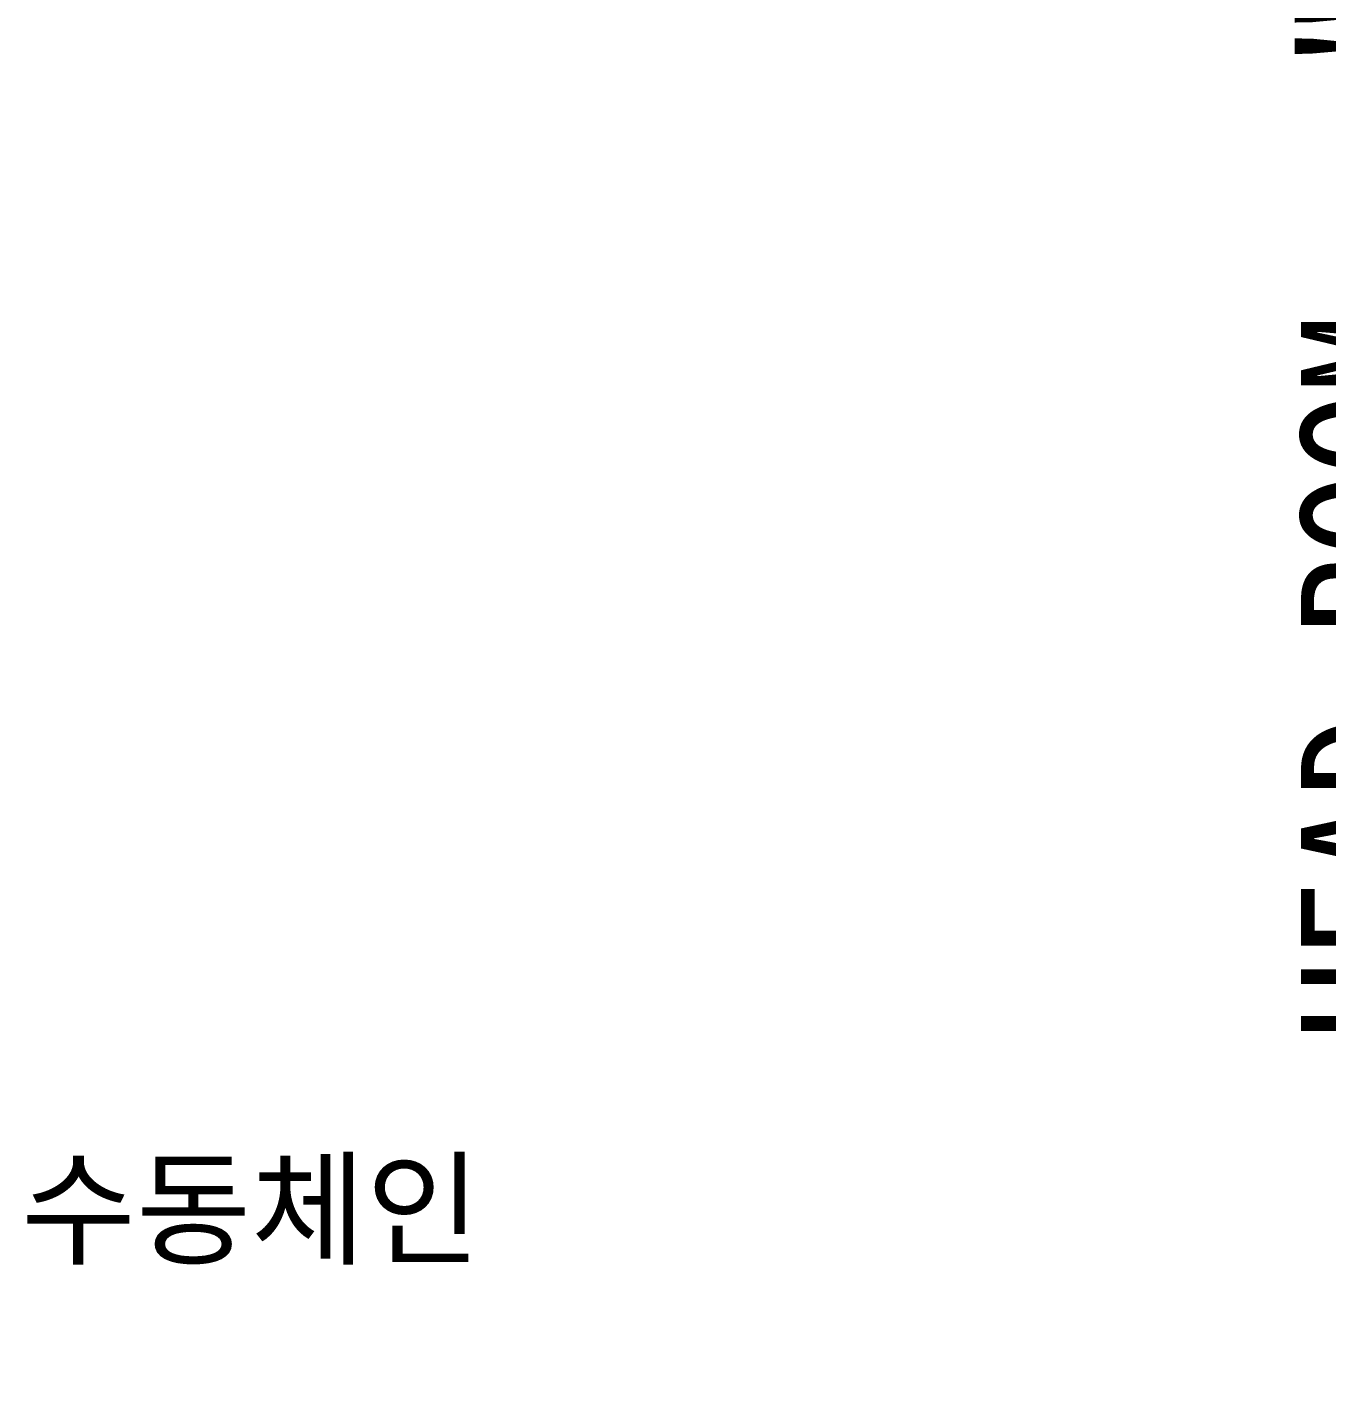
# Model space of a CAD drawing. Header units: millimetres. Extents: x 909 to 159266, y 137 to 21462.
# Drawn here: x 91581 to 93139, y 15431 to 17078 of the extents above; entities that cross this region are included whole.
import ezdxf

# ---------------------------------------------------------------- set-up
doc = ezdxf.new("R2010")
doc.units = ezdxf.units.MM
doc.header["$LTSCALE"] = 50
doc.header["$MEASUREMENT"] = 0
doc.layers.get('Defpoints').update_dxf_attribs({"color": 181})
doc.layers.add('252', color=252, linetype='Continuous')
doc.layers.add('DIM', color=7, linetype='Continuous')
doc.layers.add('건축120130$0$TEX', color=3, linetype='Continuous', lineweight=15)
doc.styles.add('2020음성 1차', font='나눔고딕Bold.ttf')
doc.styles.add('돋움체', font='')
doc.styles.add('울릉도M', font='NanumGothic.ttf')
doc.styles.get('돋움체').set_extended_font_data('DotumChe')
doc.dimstyles.new('류재성$0', dxfattribs={"dimscale": 50, "dimtxt": 3, "dimasz": 1.5, "dimexe": 0, "dimexo": 2, "dimgap": 1, "dimtad": 1, "dimdec": 0, "dimdsep": 46, "dimlunit": 6, "dimtxsty": '2020음성 1차', "dimblk1": 'DOT', "dimblk2": 'DOT', "dimsah": 1, "dimcen": 0.09, "dimclrt": 4, "dimadec": 0, "dimazin": 0, "dimtfac": 1, "dimtdec": 4, "dimtofl": 0, "dimtmove": 0, "dimatfit": 3, "dimldrblk": 'DOT', "dimfxl": 1, "dimtolj": 1, "dimtzin": 0, "dimarcsym": 0})

# ---------------------------------------------------------------- blocks, each defined once
blk = doc.blocks.new('_Dot')
at = {"layer": 'DIM', "color": 0, "lineweight": -2}
blk.add_line((-0.5, 0), (-1, 0), dxfattribs=at)
at = {"layer": 'DIM', "color": 0, "const_width": 0.5}
blk.add_lwpolyline([(-0.25, 0, 1), (0.25, 0, 1)], format="xyb", close=True, dxfattribs=at)
blk = doc.blocks.new('*D5560')
at = {"layer": '252', "color": 0, "lineweight": -2}
for p, q in [((93722.4, 17986.2), (93315.4, 17986.2)), ((93315.4, 15461.2), (93315.4, 17911.2)), ((93722.4, 15386.2), (93315.4, 15386.2))]:
    blk.add_line(p, q, dxfattribs=at)
at = {"layer": 'Defpoints', "color": 0}
for p in [(93315.4, 17986.2), (93822.4, 17986.2), (93822.4, 15386.2)]:
    blk.add_point(p, dxfattribs=at)
at = {"layer": '252', "color": 0, "linetype": 'ByBlock', "lineweight": -2, "xscale": 75, "yscale": 75, "zscale": 75}
for p, rotation in [((93315.4, 17986.2), 90), ((93315.4, 15386.2), 270)]:
    blk.add_blockref('_Dot', p, dxfattribs=dict(at, rotation=rotation))
at = {"layer": '252', "color": 4, "insert": (93184.1, 16686.2), "char_height": 150, "attachment_point": 5, "rotation": 90, "style": '돋움체'}
blk.add_mtext('\\A1;HEAD ROOM = "VAR"', dxfattribs=at)

msp = doc.modelspace()

# ---------------------------------------------------------------- texts
at = {"layer": '건축120130$0$TEX', "style": '울릉도M'}
msp.add_text('수동체인', height=109.84, dxfattribs=at).set_placement((91573, 15605.1, 0))

# ---------------------------------------------------------------- dimensions: what is measured, and where the dimension line sits
at = {"layer": '252', "color": 0}
dim = msp.add_linear_dim(base=(93315.4, 17986.2, 0), p1=(93822.4, 15386.2, 0), p2=(93822.4, 17986.2, 0), angle=90, text='HEAD ROOM = "VAR"', dimstyle='류재성$0', override={"dimtxsty": '돋움체'}, dxfattribs=at)
dim.commit()
dim.dimension.update_dxf_attribs({"geometry": '*D5560', "text_midpoint": (93184.1, 16686.2, 0)})

doc.saveas('drawing.dxf')
